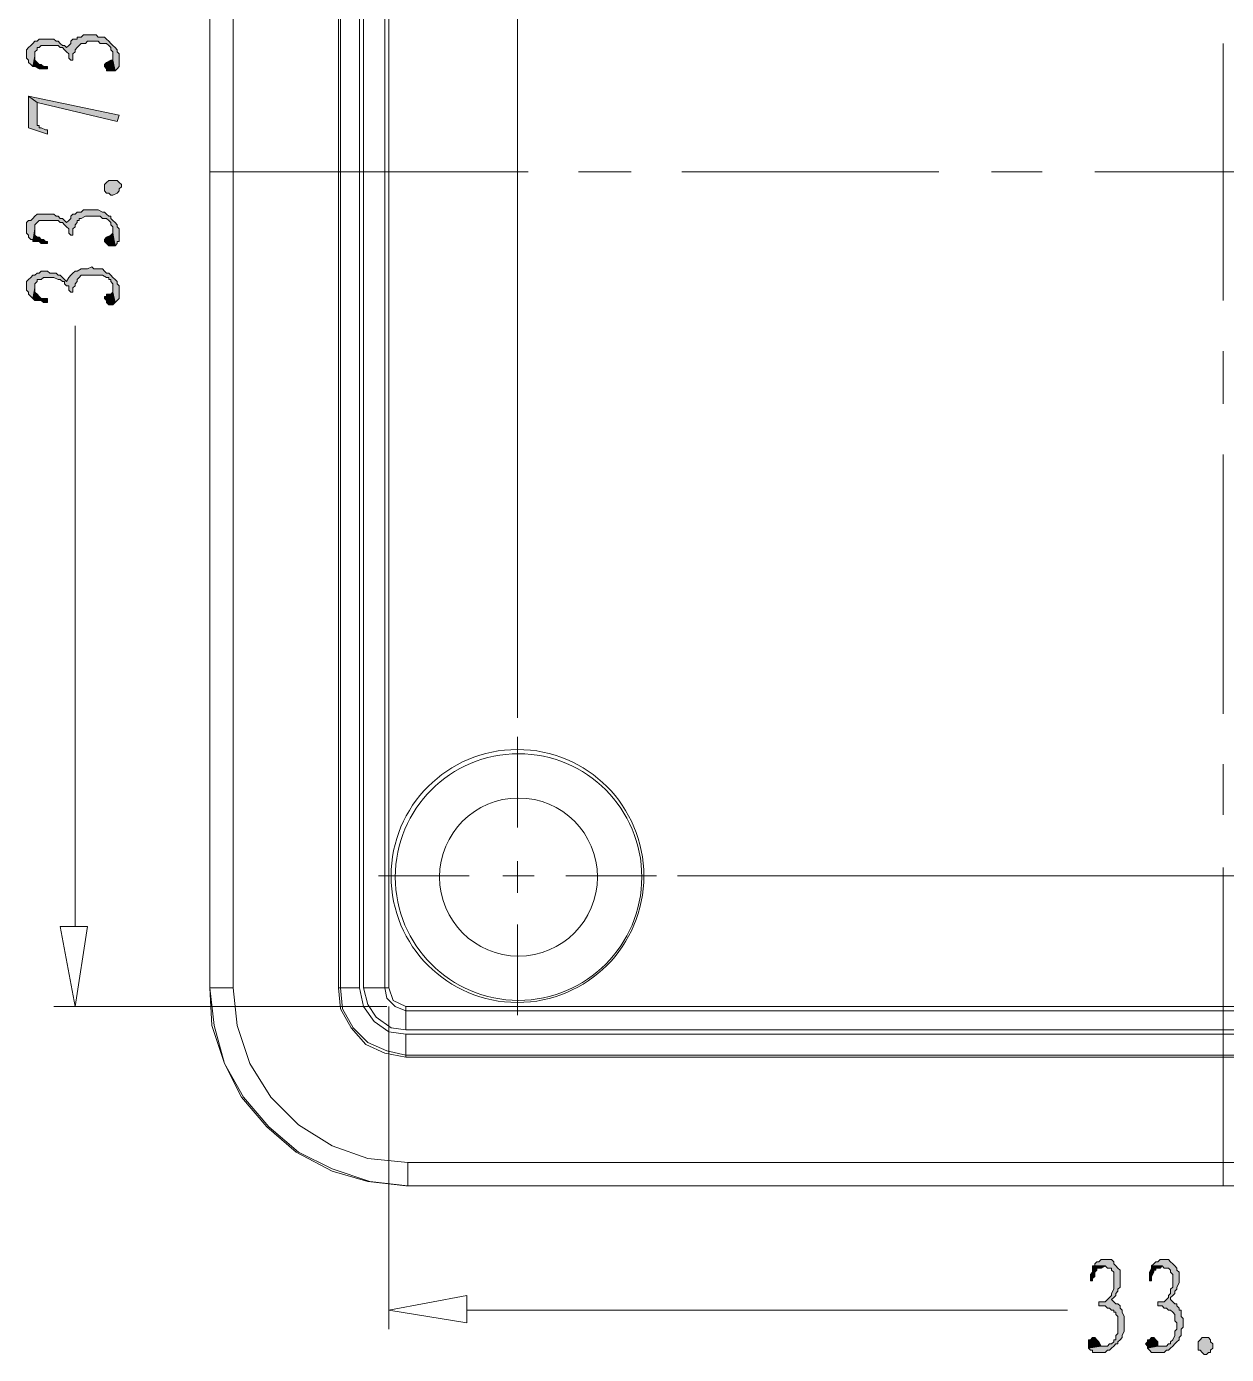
# Model space of a CAD drawing. Header units: millimetres. Extents: x 15 to 196, y 29 to 258.
# Drawn here: x 145.79 to 169.9, y 71.63 to 98.3 of the extents above; entities that cross this region are included whole.
import ezdxf

# ---------------------------------------------------------------- set-up
doc = ezdxf.new("R2010")
doc.units = ezdxf.units.MM

msp = doc.modelspace()

# ---------------------------------------------------------------- hatches: boundary and pattern name
at = {"true_color": 0xdda500}
h = msp.add_hatch(color=42, dxfattribs=at)
h.dxf.hatch_style = 2
h.paths.add_polyline_path([(145.788239, 97.744844), (145.788239, 97.702158), (145.788239, 97.659825), (145.830572, 97.617844), (145.830572, 97.575511), (145.872906, 97.533178), (145.915239, 97.490844), (145.957572, 97.702158), (145.957572, 97.744844), (145.957572, 97.787178), (145.999906, 97.829511), (145.999906, 97.871844), (146.042239, 97.871844), (146.084572, 97.913825), (146.126906, 97.913825), (146.211572, 97.913825), (146.253906, 97.913825), (146.296239, 97.913825), (146.338572, 97.913825), (146.423239, 97.913825), (146.465572, 97.871844), (146.507906, 97.871844), (146.550239, 97.829511), (146.592572, 97.787178), (146.634906, 97.744844), (146.634906, 97.702158), (146.634906, 97.659825), (146.677239, 97.617844), (146.719572, 97.617844), (146.719572, 97.659825), (146.719572, 97.744844), (146.761906, 97.787178), (146.761906, 97.829511), (146.804239, 97.871844), (146.846572, 97.913825), (146.888906, 97.956158), (146.973572, 97.956158), (147.015906, 97.998844), (147.058239, 97.998844), (147.100572, 97.998844), (147.185239, 97.998844), (147.227572, 97.998844), (147.269906, 97.956158), (147.312239, 97.956158), (147.396906, 97.956158), (147.439239, 97.913825), (147.481572, 97.871844), (147.481572, 97.829511), (147.523906, 97.787178), (147.523906, 97.744844), (147.523906, 97.702158), (147.523906, 97.617844), (147.566239, 97.405825), (147.608572, 97.448158), (147.650906, 97.490844), (147.650906, 97.533178), (147.650906, 97.575511), (147.650906, 97.659825), (147.650906, 97.702158), (147.650906, 97.744844), (147.608572, 97.787178), (147.608572, 97.829511), (147.566239, 97.871844), (147.523906, 97.913825), (147.481572, 97.956158), (147.439239, 97.998844), (147.396906, 98.041178), (147.354572, 98.083511), (147.312239, 98.083511), (147.227572, 98.083511), (147.185239, 98.125844), (147.142906, 98.125844), (147.100572, 98.125844), (147.015906, 98.125844), (146.973572, 98.125844), (146.931239, 98.125844), (146.888906, 98.083511), (146.804239, 98.083511), (146.804239, 98.041178), (146.761906, 98.041178), (146.719572, 98.041178), (146.677239, 97.998844), (146.677239, 97.956158), (146.634906, 97.913825), (146.592572, 97.871844), (146.550239, 97.913825), (146.507906, 97.913825), (146.465572, 97.956158), (146.423239, 97.998844), (146.380906, 97.998844), (146.338572, 98.041178), (146.253906, 98.041178), (146.211572, 98.041178), (146.169239, 98.041178), (146.126906, 98.041178), (146.084572, 98.041178), (146.042239, 98.041178), (145.999906, 97.998844), (145.957572, 97.998844), (145.915239, 97.956158), (145.872906, 97.913825), (145.830572, 97.871844), (145.788239, 97.829511), (145.788239, 97.787178)])
h = msp.add_hatch(color=42, dxfattribs=at)
h.dxf.hatch_style = 2
h.paths.add_polyline_path([(145.915239, 97.490844), (145.957572, 97.490844), (146.042239, 97.448158), (146.084572, 97.448158), (146.126906, 97.448158), (146.211572, 97.448158), (146.211572, 97.490844), (146.169239, 97.490844), (146.126906, 97.490844), (146.084572, 97.533178), (146.042239, 97.533178), (145.999906, 97.575511), (145.957572, 97.617844), (145.957572, 97.659825), (145.957572, 97.702158)])
h = msp.add_hatch(color=42, dxfattribs=at)
h.dxf.hatch_style = 2
h.paths.add_polyline_path([(147.354572, 97.490844), (147.396906, 97.448158), (147.396906, 97.405825), (147.439239, 97.405825), (147.481572, 97.405825), (147.523906, 97.405825), (147.566239, 97.405825), (147.523906, 97.617844), (147.481572, 97.617844), (147.396906, 97.575511), (147.354572, 97.533178)])
h = msp.add_hatch(color=42, dxfattribs=at)
h.dxf.hatch_style = 2
h.paths.add_polyline_path([(145.830572, 96.897825), (145.830572, 96.263178), (146.211572, 96.136178), (146.211572, 96.220844), (146.169239, 96.220844), (146.084572, 96.263178), (146.042239, 96.263178), (146.042239, 96.305511), (145.999906, 96.305511), (145.999906, 96.347492), (145.999906, 96.432511), (145.999906, 96.771178)])
h = msp.add_hatch(color=42, dxfattribs=at)
h.dxf.hatch_style = 2
h.paths.add_polyline_path([(145.830572, 96.897825), (145.999906, 96.771178), (147.608572, 96.389825), (147.650906, 96.517178)])
h = msp.add_hatch(color=42, dxfattribs=at)
h.dxf.hatch_style = 2
h.paths.add_polyline_path([(147.650906, 95.162511), (147.693239, 95.120178), (147.693239, 95.077844), (147.650906, 95.035158), (147.650906, 94.993178), (147.608572, 94.950844), (147.523906, 94.908511), (147.481572, 94.908511), (147.439239, 94.950844), (147.396906, 94.950844), (147.354572, 94.993178), (147.354572, 95.035158), (147.354572, 95.120178), (147.396906, 95.162511), (147.439239, 95.204844), (147.481572, 95.204844), (147.523906, 95.204844), (147.566239, 95.204844), (147.608572, 95.204844)])
h = msp.add_hatch(color=42, dxfattribs=at)
h.dxf.hatch_style = 2
h.paths.add_polyline_path([(145.788239, 94.230825), (145.788239, 94.188844), (145.788239, 94.146511), (145.830572, 94.104178), (145.830572, 94.061844), (145.872906, 94.019511), (145.915239, 94.019511), (145.915239, 93.976825), (145.957572, 94.230825), (145.957572, 94.273158), (145.957572, 94.315844), (145.999906, 94.358178), (146.042239, 94.400511), (146.084572, 94.400511), (146.126906, 94.400511), (146.211572, 94.400511), (146.253906, 94.400511), (146.296239, 94.400511), (146.338572, 94.400511), (146.423239, 94.400511), (146.465572, 94.358178), (146.507906, 94.358178), (146.550239, 94.315844), (146.592572, 94.273158), (146.634906, 94.230825), (146.634906, 94.188844), (146.634906, 94.146511), (146.677239, 94.104178), (146.719572, 94.104178), (146.719572, 94.188844), (146.719572, 94.230825), (146.761906, 94.273158), (146.761906, 94.315844), (146.804239, 94.358178), (146.804239, 94.400511), (146.846572, 94.400511), (146.846572, 94.442844), (146.888906, 94.442844), (146.973572, 94.484825), (147.015906, 94.484825), (147.058239, 94.484825), (147.100572, 94.484825), (147.185239, 94.484825), (147.227572, 94.484825), (147.269906, 94.484825), (147.312239, 94.442844), (147.396906, 94.442844), (147.439239, 94.400511), (147.481572, 94.358178), (147.481572, 94.315844), (147.523906, 94.273158), (147.523906, 94.230825), (147.523906, 94.188844), (147.523906, 94.146511), (147.566239, 93.892511), (147.608572, 93.934844), (147.608572, 93.976825), (147.650906, 93.976825), (147.650906, 94.019511), (147.650906, 94.104178), (147.650906, 94.146511), (147.650906, 94.188844), (147.650906, 94.230825), (147.608572, 94.273158), (147.608572, 94.315844), (147.566239, 94.358178), (147.523906, 94.400511), (147.481572, 94.442844), (147.481572, 94.484825), (147.439239, 94.484825), (147.396906, 94.527158), (147.354572, 94.569844), (147.312239, 94.569844), (147.227572, 94.612178), (147.185239, 94.612178), (147.142906, 94.612178), (147.100572, 94.612178), (147.015906, 94.612178), (146.973572, 94.612178), (146.931239, 94.612178), (146.888906, 94.569844), (146.804239, 94.569844), (146.761906, 94.527158), (146.719572, 94.527158), (146.677239, 94.484825), (146.677239, 94.442844), (146.634906, 94.400511), (146.592572, 94.358178), (146.550239, 94.400511), (146.507906, 94.442844), (146.465572, 94.442844), (146.423239, 94.484825), (146.380906, 94.484825), (146.338572, 94.527158), (146.253906, 94.527158), (146.211572, 94.527158), (146.169239, 94.527158), (146.126906, 94.527158), (146.084572, 94.527158), (146.042239, 94.527158), (145.999906, 94.527158), (145.957572, 94.484825), (145.915239, 94.442844), (145.872906, 94.400511), (145.830572, 94.400511), (145.788239, 94.358178), (145.788239, 94.315844), (145.788239, 94.273158)])
h = msp.add_hatch(color=42, dxfattribs=at)
h.dxf.hatch_style = 2
h.paths.add_polyline_path([(145.915239, 93.976825), (145.957572, 93.976825), (146.042239, 93.976825), (146.084572, 93.934844), (146.126906, 93.934844), (146.211572, 93.934844), (146.211572, 93.976825), (146.169239, 93.976825), (146.126906, 94.019511), (146.084572, 94.019511), (146.042239, 94.061844), (145.999906, 94.061844), (145.957572, 94.104178), (145.957572, 94.146511), (145.957572, 94.230825)])
h = msp.add_hatch(color=42, dxfattribs=at)
h.dxf.hatch_style = 2
h.paths.add_polyline_path([(147.354572, 93.976825), (147.396906, 93.934844), (147.439239, 93.892511), (147.481572, 93.892511), (147.523906, 93.892511), (147.566239, 93.892511), (147.523906, 94.146511), (147.481572, 94.104178), (147.396906, 94.061844), (147.354572, 94.019511)])
h = msp.add_hatch(color=42, dxfattribs=at)
h.dxf.hatch_style = 2
h.paths.add_polyline_path([(145.788239, 93.088178), (145.788239, 93.045844), (145.788239, 93.003511), (145.830572, 92.961178), (145.830572, 92.918492), (145.872906, 92.876511), (145.915239, 92.834178), (145.957572, 93.045844), (145.957572, 93.088178), (145.957572, 93.130511), (145.999906, 93.172492), (145.999906, 93.214825), (146.042239, 93.214825), (146.084572, 93.214825), (146.126906, 93.257511), (146.211572, 93.257511), (146.253906, 93.257511), (146.296239, 93.257511), (146.338572, 93.257511), (146.423239, 93.214825), (146.465572, 93.214825), (146.507906, 93.172492), (146.550239, 93.172492), (146.550239, 93.130511), (146.592572, 93.088178), (146.634906, 93.088178), (146.634906, 93.045844), (146.634906, 93.003511), (146.677239, 92.961178), (146.719572, 92.961178), (146.719572, 93.003511), (146.719572, 93.045844), (146.761906, 93.088178), (146.761906, 93.130511), (146.804239, 93.172492), (146.804239, 93.214825), (146.846572, 93.257511), (146.888906, 93.299844), (146.973572, 93.299844), (147.015906, 93.299844), (147.058239, 93.299844), (147.100572, 93.299844), (147.185239, 93.299844), (147.227572, 93.299844), (147.269906, 93.299844), (147.312239, 93.299844), (147.396906, 93.257511), (147.439239, 93.257511), (147.439239, 93.214825), (147.481572, 93.214825), (147.481572, 93.172492), (147.523906, 93.130511), (147.523906, 93.088178), (147.523906, 93.003511), (147.523906, 92.961178), (147.566239, 92.749511), (147.608572, 92.791844), (147.650906, 92.834178), (147.650906, 92.876511), (147.650906, 92.918492), (147.650906, 92.961178), (147.650906, 93.003511), (147.650906, 93.045844), (147.650906, 93.088178), (147.608572, 93.130511), (147.608572, 93.172492), (147.566239, 93.214825), (147.523906, 93.257511), (147.481572, 93.299844), (147.439239, 93.342178), (147.396906, 93.342178), (147.354572, 93.384511), (147.312239, 93.426492), (147.227572, 93.426492), (147.185239, 93.426492), (147.142906, 93.426492), (147.100572, 93.468825), (147.015906, 93.426492), (146.973572, 93.426492), (146.931239, 93.426492), (146.888906, 93.426492), (146.804239, 93.384511), (146.761906, 93.384511), (146.719572, 93.342178), (146.677239, 93.299844), (146.634906, 93.257511), (146.592572, 93.172492), (146.550239, 93.214825), (146.507906, 93.257511), (146.465572, 93.299844), (146.423239, 93.299844), (146.380906, 93.342178), (146.338572, 93.342178), (146.253906, 93.342178), (146.211572, 93.384511), (146.169239, 93.384511), (146.126906, 93.384511), (146.084572, 93.384511), (146.042239, 93.342178), (145.999906, 93.342178), (145.957572, 93.299844), (145.915239, 93.299844), (145.872906, 93.257511), (145.830572, 93.214825), (145.788239, 93.172492), (145.788239, 93.130511)])
h = msp.add_hatch(color=42, dxfattribs=at)
h.dxf.hatch_style = 2
h.paths.add_polyline_path([(145.915239, 92.834178), (145.957572, 92.791844), (146.042239, 92.791844), (146.084572, 92.791844), (146.126906, 92.749511), (146.211572, 92.749511), (146.211572, 92.834178), (146.169239, 92.834178), (146.126906, 92.834178), (146.084572, 92.834178), (146.042239, 92.876511), (145.999906, 92.918492), (145.957572, 92.961178), (145.957572, 93.003511), (145.957572, 93.045844)])
h = msp.add_hatch(color=42, dxfattribs=at)
h.dxf.hatch_style = 2
h.paths.add_polyline_path([(147.354572, 92.834178), (147.396906, 92.791844), (147.396906, 92.749511), (147.439239, 92.707178), (147.481572, 92.707178), (147.523906, 92.707178), (147.566239, 92.749511), (147.523906, 92.961178), (147.481572, 92.918492), (147.396906, 92.918492), (147.396906, 92.876511), (147.354572, 92.876511)])
h = msp.add_hatch(color=42, dxfattribs=at)
h.dxf.hatch_style = 2
h.paths.add_polyline_path([(167.462906, 73.529825), (167.420572, 73.529825), (167.378239, 73.529825), (167.335906, 73.487844), (167.293572, 73.487844), (167.251239, 73.445158), (167.251239, 73.402825), (167.208906, 73.402825), (167.462906, 73.402825), (167.505239, 73.360844), (167.547572, 73.360844), (167.589906, 73.360844), (167.589906, 73.318511), (167.632239, 73.275825), (167.632239, 73.233492), (167.632239, 73.191511), (167.632239, 73.106492), (167.632239, 73.064511), (167.632239, 73.021825), (167.632239, 72.979492), (167.632239, 72.937511), (167.589906, 72.852492), (167.589906, 72.810511), (167.547572, 72.767825), (167.505239, 72.725492), (167.462906, 72.683511), (167.420572, 72.683511), (167.378239, 72.683511), (167.335906, 72.683511), (167.335906, 72.598492), (167.420572, 72.598492), (167.462906, 72.598492), (167.505239, 72.556511), (167.547572, 72.556511), (167.589906, 72.513825), (167.632239, 72.513825), (167.632239, 72.471492), (167.674572, 72.471492), (167.674572, 72.429511), (167.716906, 72.386825), (167.716906, 72.302511), (167.716906, 72.260178), (167.716906, 72.217492), (167.716906, 72.133178), (167.716906, 72.090492), (167.716906, 72.048158), (167.674572, 72.006178), (167.674572, 71.921158), (167.632239, 71.921158), (167.632239, 71.879178), (167.589906, 71.836492), (167.547572, 71.836492), (167.505239, 71.794158), (167.462906, 71.794158), (167.420572, 71.794158), (167.378239, 71.794158), (167.124239, 71.752178), (167.166572, 71.709492), (167.208906, 71.709492), (167.208906, 71.667158), (167.251239, 71.667158), (167.335906, 71.667158), (167.378239, 71.667158), (167.420572, 71.667158), (167.462906, 71.667158), (167.505239, 71.709492), (167.547572, 71.709492), (167.589906, 71.752178), (167.632239, 71.794158), (167.674572, 71.836492), (167.716906, 71.836492), (167.716906, 71.879178), (167.759239, 71.921158), (167.801572, 71.963492), (167.801572, 72.006178), (167.843906, 72.090492), (167.843906, 72.133178), (167.843906, 72.175158), (167.843906, 72.217492), (167.843906, 72.302511), (167.843906, 72.344492), (167.843906, 72.386825), (167.801572, 72.471492), (167.801572, 72.513825), (167.759239, 72.556511), (167.759239, 72.598492), (167.716906, 72.640825), (167.674572, 72.640825), (167.632239, 72.683511), (167.589906, 72.725492), (167.632239, 72.767825), (167.674572, 72.810511), (167.674572, 72.852492), (167.716906, 72.894825), (167.716906, 72.937511), (167.759239, 72.979492), (167.759239, 73.064511), (167.759239, 73.106492), (167.759239, 73.148825), (167.759239, 73.191511), (167.759239, 73.233492), (167.759239, 73.275825), (167.759239, 73.318511), (167.716906, 73.360844), (167.674572, 73.402825), (167.632239, 73.445158), (167.632239, 73.487844), (167.589906, 73.529825), (167.547572, 73.529825), (167.505239, 73.529825)])
h = msp.add_hatch(color=42, dxfattribs=at)
h.dxf.hatch_style = 2
h.paths.add_polyline_path([(167.208906, 73.402825), (167.208906, 73.360844), (167.208906, 73.275825), (167.166572, 73.233492), (167.166572, 73.191511), (167.166572, 73.106492), (167.208906, 73.106492), (167.208906, 73.148825), (167.251239, 73.191511), (167.251239, 73.275825), (167.293572, 73.318511), (167.293572, 73.360844), (167.335906, 73.360844), (167.378239, 73.360844), (167.462906, 73.402825)])
h = msp.add_hatch(color=42, dxfattribs=at)
h.dxf.hatch_style = 2
h.paths.add_polyline_path([(168.648239, 73.529825), (168.605906, 73.529825), (168.563572, 73.529825), (168.521239, 73.487844), (168.478906, 73.487844), (168.436572, 73.445158), (168.394239, 73.402825), (168.605906, 73.402825), (168.648239, 73.360844), (168.690572, 73.360844), (168.732906, 73.360844), (168.775239, 73.318511), (168.775239, 73.275825), (168.817572, 73.233492), (168.817572, 73.191511), (168.817572, 73.106492), (168.817572, 73.064511), (168.817572, 73.021825), (168.817572, 72.979492), (168.775239, 72.937511), (168.775239, 72.852492), (168.732906, 72.810511), (168.732906, 72.767825), (168.690572, 72.725492), (168.648239, 72.683511), (168.605906, 72.683511), (168.563572, 72.683511), (168.521239, 72.683511), (168.521239, 72.598492), (168.563572, 72.598492), (168.605906, 72.598492), (168.648239, 72.556511), (168.690572, 72.556511), (168.732906, 72.513825), (168.775239, 72.513825), (168.817572, 72.471492), (168.859906, 72.429511), (168.859906, 72.386825), (168.859906, 72.302511), (168.902239, 72.260178), (168.902239, 72.217492), (168.902239, 72.133178), (168.859906, 72.090492), (168.859906, 72.048158), (168.859906, 72.006178), (168.817572, 71.921158), (168.775239, 71.879178), (168.775239, 71.836492), (168.732906, 71.836492), (168.690572, 71.794158), (168.648239, 71.794158), (168.605906, 71.794158), (168.521239, 71.794158), (168.309572, 71.752178), (168.351906, 71.709492), (168.394239, 71.667158), (168.436572, 71.667158), (168.478906, 71.667158), (168.521239, 71.667158), (168.563572, 71.667158), (168.605906, 71.667158), (168.648239, 71.667158), (168.690572, 71.709492), (168.732906, 71.709492), (168.775239, 71.752178), (168.817572, 71.794158), (168.859906, 71.836492), (168.902239, 71.879178), (168.944572, 71.921158), (168.944572, 71.963492), (168.986906, 72.006178), (168.986906, 72.090492), (168.986906, 72.133178), (169.029239, 72.175158), (169.029239, 72.217492), (169.029239, 72.302511), (169.029239, 72.344492), (168.986906, 72.386825), (168.986906, 72.471492), (168.986906, 72.513825), (168.944572, 72.513825), (168.944572, 72.556511), (168.902239, 72.598492), (168.902239, 72.640825), (168.859906, 72.640825), (168.817572, 72.683511), (168.775239, 72.725492), (168.775239, 72.767825), (168.817572, 72.810511), (168.859906, 72.852492), (168.859906, 72.894825), (168.902239, 72.937511), (168.902239, 72.979492), (168.944572, 73.064511), (168.944572, 73.106492), (168.944572, 73.148825), (168.944572, 73.191511), (168.944572, 73.233492), (168.944572, 73.275825), (168.902239, 73.318511), (168.902239, 73.360844), (168.859906, 73.402825), (168.817572, 73.445158), (168.775239, 73.487844), (168.732906, 73.529825), (168.690572, 73.529825)])
h = msp.add_hatch(color=42, dxfattribs=at)
h.dxf.hatch_style = 2
h.paths.add_polyline_path([(168.394239, 73.402825), (168.394239, 73.360844), (168.351906, 73.275825), (168.351906, 73.233492), (168.351906, 73.191511), (168.351906, 73.106492), (168.394239, 73.106492), (168.394239, 73.148825), (168.394239, 73.191511), (168.436572, 73.275825), (168.436572, 73.318511), (168.478906, 73.318511), (168.478906, 73.360844), (168.521239, 73.360844), (168.563572, 73.360844), (168.605906, 73.402825)])
h = msp.add_hatch(color=42, dxfattribs=at)
h.dxf.hatch_style = 2
h.paths.add_polyline_path([(167.208906, 71.963492), (167.166572, 71.921158), (167.124239, 71.921158), (167.124239, 71.879178), (167.124239, 71.836492), (167.124239, 71.794158), (167.124239, 71.752178), (167.378239, 71.794158), (167.335906, 71.879178), (167.293572, 71.921158), (167.251239, 71.963492)])
h = msp.add_hatch(color=42, dxfattribs=at)
h.dxf.hatch_style = 2
h.paths.add_polyline_path([(168.394239, 71.963492), (168.351906, 71.921158), (168.309572, 71.921158), (168.309572, 71.879178), (168.267239, 71.836492), (168.309572, 71.794158), (168.309572, 71.752178), (168.521239, 71.794158), (168.521239, 71.879178), (168.478906, 71.921158), (168.436572, 71.963492)])
h = msp.add_hatch(color=42, dxfattribs=at)
h.dxf.hatch_style = 2
h.paths.add_polyline_path([(169.537239, 71.667158), (169.494906, 71.625178), (169.452572, 71.625178), (169.410239, 71.667158), (169.367906, 71.709492), (169.325572, 71.709492), (169.325572, 71.794158), (169.325572, 71.836492), (169.325572, 71.879178), (169.367906, 71.921158), (169.410239, 71.963492), (169.452572, 71.963492), (169.494906, 71.963492), (169.537239, 71.963492), (169.579572, 71.921158), (169.579572, 71.879178), (169.621906, 71.836492), (169.621906, 71.794158), (169.621906, 71.752178), (169.579572, 71.709492), (169.579572, 71.667158)])

# ---------------------------------------------------------------- linework, layer by layer
at = {"color": 131, "lineweight": 0, "true_color": 0x7fffff}
for points in [[(155.651906, 84.409492), (155.651906, 118.614825)], [(158.869239, 81.234492), (193.286239, 81.234492)], [(153.027239, 78.610178), (146.338572, 78.610178)], [(153.069572, 78.610178), (153.069572, 72.133178)]]:
    msp.add_lwpolyline(points, dxfattribs=at)
at = {"color": 7, "lineweight": 0}
msp.add_lwpolyline([(149.471239, 78.990825), (149.471239, 111.757178)], close=True, dxfattribs=at)
for points in [[(149.936906, 111.757178), (149.936906, 78.990825)], [(152.053572, 78.990825), (152.053572, 111.757178)], [(152.095906, 111.757178), (152.095906, 78.990825)], [(152.476906, 111.757178), (152.476906, 78.990825)], [(152.561572, 78.990825), (152.561572, 111.757178)], [(152.984906, 78.990825), (152.984906, 111.757178)], [(153.069572, 111.757178), (153.069572, 78.990825)], [(149.471239, 78.990825), (149.513572, 78.990825)], [(149.936906, 78.990825), (149.471239, 78.990825)], [(149.471239, 78.990825), (149.513572, 78.229178), (149.767572, 77.466825), (150.106239, 76.789844), (150.614239, 76.196825), (151.206906, 75.688825), (151.926572, 75.308178), (152.646239, 75.096158), (153.408239, 75.011492)], [(149.471239, 78.990825), (149.555906, 78.229178), (149.767572, 77.466825), (150.148572, 76.789844), (150.656572, 76.196825), (151.249239, 75.688825), (151.926572, 75.350158), (152.688572, 75.096158), (153.450572, 75.011492)], [(149.936906, 78.990825), (150.021572, 78.229178), (150.275572, 77.466825), (150.698906, 76.789844), (151.249239, 76.239511), (151.926572, 75.815825), (152.646239, 75.561825), (153.450572, 75.477511)], [(152.053572, 78.990825), (152.476906, 78.990825)], [(152.053572, 78.990825), (152.095906, 78.567492), (152.307572, 78.186492), (152.603906, 77.848178), (152.984906, 77.678492), (153.408239, 77.594178)], [(152.095906, 78.990825), (152.138239, 78.567492), (152.349906, 78.186492), (152.646239, 77.890158), (153.027239, 77.721178), (153.408239, 77.636158)], [(152.476906, 78.990825), (152.561572, 78.610178), (152.773239, 78.313492), (153.069572, 78.102178), (153.408239, 78.059492)], [(152.561572, 78.990825), (153.069572, 78.990825)], [(152.561572, 78.990825), (152.646239, 78.652511), (152.815572, 78.398158), (153.111906, 78.186492), (153.408239, 78.144158)], [(152.984906, 78.990825), (153.027239, 78.779511), (153.196572, 78.610178), (153.408239, 78.525158)], [(153.069572, 78.990825), (153.154239, 78.736825), (153.408239, 78.610178)], [(153.408239, 78.144158), (153.408239, 78.610178)], [(153.408239, 78.610178), (186.216572, 78.610178)], [(186.216572, 78.525158), (153.408239, 78.525158)], [(186.216572, 78.144158), (153.408239, 78.144158)], [(153.408239, 77.594178), (153.408239, 78.059492)], [(153.408239, 78.059492), (186.216572, 78.059492)], [(153.408239, 77.636158), (186.216572, 77.636158)], [(186.216572, 77.594178), (153.408239, 77.594178)], [(153.450572, 75.477511), (153.450572, 75.011492)], [(153.450572, 75.477511), (186.174239, 75.477511)], [(153.408239, 75.011492), (153.450572, 75.011492)], [(186.216572, 75.011492), (153.408239, 75.011492)], [(153.450572, 75.011492), (186.174239, 75.011492)]]:
    msp.add_lwpolyline(points, dxfattribs=at)
at = {"color": 42, "lineweight": 0, "true_color": 0xdda500}
for points in [[(145.788239, 97.744844), (145.788239, 97.702158), (145.788239, 97.659825), (145.830572, 97.617844), (145.830572, 97.575511), (145.872906, 97.533178), (145.915239, 97.490844), (145.957572, 97.702158), (145.957572, 97.744844), (145.957572, 97.787178), (145.999906, 97.829511), (145.999906, 97.871844), (146.042239, 97.871844), (146.084572, 97.913825), (146.126906, 97.913825), (146.211572, 97.913825), (146.253906, 97.913825), (146.296239, 97.913825), (146.338572, 97.913825), (146.423239, 97.913825), (146.465572, 97.871844), (146.507906, 97.871844), (146.550239, 97.829511), (146.592572, 97.787178), (146.634906, 97.744844), (146.634906, 97.702158), (146.634906, 97.659825), (146.677239, 97.617844), (146.719572, 97.617844), (146.719572, 97.659825), (146.719572, 97.744844), (146.761906, 97.787178), (146.761906, 97.829511), (146.804239, 97.871844), (146.846572, 97.913825), (146.888906, 97.956158), (146.973572, 97.956158), (147.015906, 97.998844), (147.058239, 97.998844), (147.100572, 97.998844), (147.185239, 97.998844), (147.227572, 97.998844), (147.269906, 97.956158), (147.312239, 97.956158), (147.396906, 97.956158), (147.439239, 97.913825), (147.481572, 97.871844), (147.481572, 97.829511), (147.523906, 97.787178), (147.523906, 97.744844), (147.523906, 97.702158), (147.523906, 97.617844), (147.566239, 97.405825), (147.608572, 97.448158), (147.650906, 97.490844), (147.650906, 97.533178), (147.650906, 97.575511), (147.650906, 97.659825), (147.650906, 97.702158), (147.650906, 97.744844), (147.608572, 97.787178), (147.608572, 97.829511), (147.566239, 97.871844), (147.523906, 97.913825), (147.481572, 97.956158), (147.439239, 97.998844), (147.396906, 98.041178), (147.354572, 98.083511), (147.312239, 98.083511), (147.227572, 98.083511), (147.185239, 98.125844), (147.142906, 98.125844), (147.100572, 98.125844), (147.015906, 98.125844), (146.973572, 98.125844), (146.931239, 98.125844), (146.888906, 98.083511), (146.804239, 98.083511), (146.804239, 98.041178), (146.761906, 98.041178), (146.719572, 98.041178), (146.677239, 97.998844), (146.677239, 97.956158), (146.634906, 97.913825), (146.592572, 97.871844), (146.550239, 97.913825), (146.507906, 97.913825), (146.465572, 97.956158), (146.423239, 97.998844), (146.380906, 97.998844), (146.338572, 98.041178), (146.253906, 98.041178), (146.211572, 98.041178), (146.169239, 98.041178), (146.126906, 98.041178), (146.084572, 98.041178), (146.042239, 98.041178), (145.999906, 97.998844), (145.957572, 97.998844), (145.915239, 97.956158), (145.872906, 97.913825), (145.830572, 97.871844), (145.788239, 97.829511), (145.788239, 97.787178)], [(145.915239, 97.490844), (145.957572, 97.490844), (146.042239, 97.448158), (146.084572, 97.448158), (146.126906, 97.448158), (146.211572, 97.448158), (146.211572, 97.490844), (146.169239, 97.490844), (146.126906, 97.490844), (146.084572, 97.533178), (146.042239, 97.533178), (145.999906, 97.575511), (145.957572, 97.617844), (145.957572, 97.659825), (145.957572, 97.702158)], [(147.354572, 97.490844), (147.396906, 97.448158), (147.396906, 97.405825), (147.439239, 97.405825), (147.481572, 97.405825), (147.523906, 97.405825), (147.566239, 97.405825), (147.523906, 97.617844), (147.481572, 97.617844), (147.396906, 97.575511), (147.354572, 97.533178)], [(145.830572, 96.897825), (145.830572, 96.263178), (146.211572, 96.136178), (146.211572, 96.220844), (146.169239, 96.220844), (146.084572, 96.263178), (146.042239, 96.263178), (146.042239, 96.305511), (145.999906, 96.305511), (145.999906, 96.347492), (145.999906, 96.432511), (145.999906, 96.771178)], [(145.830572, 96.897825), (145.999906, 96.771178), (147.608572, 96.389825), (147.650906, 96.517178)], [(147.650906, 95.162511), (147.693239, 95.120178), (147.693239, 95.077844), (147.650906, 95.035158), (147.650906, 94.993178), (147.608572, 94.950844), (147.523906, 94.908511), (147.481572, 94.908511), (147.439239, 94.950844), (147.396906, 94.950844), (147.354572, 94.993178), (147.354572, 95.035158), (147.354572, 95.120178), (147.396906, 95.162511), (147.439239, 95.204844), (147.481572, 95.204844), (147.523906, 95.204844), (147.566239, 95.204844), (147.608572, 95.204844)], [(145.788239, 94.230825), (145.788239, 94.188844), (145.788239, 94.146511), (145.830572, 94.104178), (145.830572, 94.061844), (145.872906, 94.019511), (145.915239, 94.019511), (145.915239, 93.976825), (145.957572, 94.230825), (145.957572, 94.273158), (145.957572, 94.315844), (145.999906, 94.358178), (146.042239, 94.400511), (146.084572, 94.400511), (146.126906, 94.400511), (146.211572, 94.400511), (146.253906, 94.400511), (146.296239, 94.400511), (146.338572, 94.400511), (146.423239, 94.400511), (146.465572, 94.358178), (146.507906, 94.358178), (146.550239, 94.315844), (146.592572, 94.273158), (146.634906, 94.230825), (146.634906, 94.188844), (146.634906, 94.146511), (146.677239, 94.104178), (146.719572, 94.104178), (146.719572, 94.188844), (146.719572, 94.230825), (146.761906, 94.273158), (146.761906, 94.315844), (146.804239, 94.358178), (146.804239, 94.400511), (146.846572, 94.400511), (146.846572, 94.442844), (146.888906, 94.442844), (146.973572, 94.484825), (147.015906, 94.484825), (147.058239, 94.484825), (147.100572, 94.484825), (147.185239, 94.484825), (147.227572, 94.484825), (147.269906, 94.484825), (147.312239, 94.442844), (147.396906, 94.442844), (147.439239, 94.400511), (147.481572, 94.358178), (147.481572, 94.315844), (147.523906, 94.273158), (147.523906, 94.230825), (147.523906, 94.188844), (147.523906, 94.146511), (147.566239, 93.892511), (147.608572, 93.934844), (147.608572, 93.976825), (147.650906, 93.976825), (147.650906, 94.019511), (147.650906, 94.104178), (147.650906, 94.146511), (147.650906, 94.188844), (147.650906, 94.230825), (147.608572, 94.273158), (147.608572, 94.315844), (147.566239, 94.358178), (147.523906, 94.400511), (147.481572, 94.442844), (147.481572, 94.484825), (147.439239, 94.484825), (147.396906, 94.527158), (147.354572, 94.569844), (147.312239, 94.569844), (147.227572, 94.612178), (147.185239, 94.612178), (147.142906, 94.612178), (147.100572, 94.612178), (147.015906, 94.612178), (146.973572, 94.612178), (146.931239, 94.612178), (146.888906, 94.569844), (146.804239, 94.569844), (146.761906, 94.527158), (146.719572, 94.527158), (146.677239, 94.484825), (146.677239, 94.442844), (146.634906, 94.400511), (146.592572, 94.358178), (146.550239, 94.400511), (146.507906, 94.442844), (146.465572, 94.442844), (146.423239, 94.484825), (146.380906, 94.484825), (146.338572, 94.527158), (146.253906, 94.527158), (146.211572, 94.527158), (146.169239, 94.527158), (146.126906, 94.527158), (146.084572, 94.527158), (146.042239, 94.527158), (145.999906, 94.527158), (145.957572, 94.484825), (145.915239, 94.442844), (145.872906, 94.400511), (145.830572, 94.400511), (145.788239, 94.358178), (145.788239, 94.315844), (145.788239, 94.273158)], [(145.915239, 93.976825), (145.957572, 93.976825), (146.042239, 93.976825), (146.084572, 93.934844), (146.126906, 93.934844), (146.211572, 93.934844), (146.211572, 93.976825), (146.169239, 93.976825), (146.126906, 94.019511), (146.084572, 94.019511), (146.042239, 94.061844), (145.999906, 94.061844), (145.957572, 94.104178), (145.957572, 94.146511), (145.957572, 94.230825)], [(147.354572, 93.976825), (147.396906, 93.934844), (147.439239, 93.892511), (147.481572, 93.892511), (147.523906, 93.892511), (147.566239, 93.892511), (147.523906, 94.146511), (147.481572, 94.104178), (147.396906, 94.061844), (147.354572, 94.019511)], [(145.788239, 93.088178), (145.788239, 93.045844), (145.788239, 93.003511), (145.830572, 92.961178), (145.830572, 92.918492), (145.872906, 92.876511), (145.915239, 92.834178), (145.957572, 93.045844), (145.957572, 93.088178), (145.957572, 93.130511), (145.999906, 93.172492), (145.999906, 93.214825), (146.042239, 93.214825), (146.084572, 93.214825), (146.126906, 93.257511), (146.211572, 93.257511), (146.253906, 93.257511), (146.296239, 93.257511), (146.338572, 93.257511), (146.423239, 93.214825), (146.465572, 93.214825), (146.507906, 93.172492), (146.550239, 93.172492), (146.550239, 93.130511), (146.592572, 93.088178), (146.634906, 93.088178), (146.634906, 93.045844), (146.634906, 93.003511), (146.677239, 92.961178), (146.719572, 92.961178), (146.719572, 93.003511), (146.719572, 93.045844), (146.761906, 93.088178), (146.761906, 93.130511), (146.804239, 93.172492), (146.804239, 93.214825), (146.846572, 93.257511), (146.888906, 93.299844), (146.973572, 93.299844), (147.015906, 93.299844), (147.058239, 93.299844), (147.100572, 93.299844), (147.185239, 93.299844), (147.227572, 93.299844), (147.269906, 93.299844), (147.312239, 93.299844), (147.396906, 93.257511), (147.439239, 93.257511), (147.439239, 93.214825), (147.481572, 93.214825), (147.481572, 93.172492), (147.523906, 93.130511), (147.523906, 93.088178), (147.523906, 93.003511), (147.523906, 92.961178), (147.566239, 92.749511), (147.608572, 92.791844), (147.650906, 92.834178), (147.650906, 92.876511), (147.650906, 92.918492), (147.650906, 92.961178), (147.650906, 93.003511), (147.650906, 93.045844), (147.650906, 93.088178), (147.608572, 93.130511), (147.608572, 93.172492), (147.566239, 93.214825), (147.523906, 93.257511), (147.481572, 93.299844), (147.439239, 93.342178), (147.396906, 93.342178), (147.354572, 93.384511), (147.312239, 93.426492), (147.227572, 93.426492), (147.185239, 93.426492), (147.142906, 93.426492), (147.100572, 93.468825), (147.015906, 93.426492), (146.973572, 93.426492), (146.931239, 93.426492), (146.888906, 93.426492), (146.804239, 93.384511), (146.761906, 93.384511), (146.719572, 93.342178), (146.677239, 93.299844), (146.634906, 93.257511), (146.592572, 93.172492), (146.550239, 93.214825), (146.507906, 93.257511), (146.465572, 93.299844), (146.423239, 93.299844), (146.380906, 93.342178), (146.338572, 93.342178), (146.253906, 93.342178), (146.211572, 93.384511), (146.169239, 93.384511), (146.126906, 93.384511), (146.084572, 93.384511), (146.042239, 93.342178), (145.999906, 93.342178), (145.957572, 93.299844), (145.915239, 93.299844), (145.872906, 93.257511), (145.830572, 93.214825), (145.788239, 93.172492), (145.788239, 93.130511)], [(145.915239, 92.834178), (145.957572, 92.791844), (146.042239, 92.791844), (146.084572, 92.791844), (146.126906, 92.749511), (146.211572, 92.749511), (146.211572, 92.834178), (146.169239, 92.834178), (146.126906, 92.834178), (146.084572, 92.834178), (146.042239, 92.876511), (145.999906, 92.918492), (145.957572, 92.961178), (145.957572, 93.003511), (145.957572, 93.045844)], [(147.354572, 92.834178), (147.396906, 92.791844), (147.396906, 92.749511), (147.439239, 92.707178), (147.481572, 92.707178), (147.523906, 92.707178), (147.566239, 92.749511), (147.523906, 92.961178), (147.481572, 92.918492), (147.396906, 92.918492), (147.396906, 92.876511), (147.354572, 92.876511)], [(167.462906, 73.529825), (167.420572, 73.529825), (167.378239, 73.529825), (167.335906, 73.487844), (167.293572, 73.487844), (167.251239, 73.445158), (167.251239, 73.402825), (167.208906, 73.402825), (167.462906, 73.402825), (167.505239, 73.360844), (167.547572, 73.360844), (167.589906, 73.360844), (167.589906, 73.318511), (167.632239, 73.275825), (167.632239, 73.233492), (167.632239, 73.191511), (167.632239, 73.106492), (167.632239, 73.064511), (167.632239, 73.021825), (167.632239, 72.979492), (167.632239, 72.937511), (167.589906, 72.852492), (167.589906, 72.810511), (167.547572, 72.767825), (167.505239, 72.725492), (167.462906, 72.683511), (167.420572, 72.683511), (167.378239, 72.683511), (167.335906, 72.683511), (167.335906, 72.598492), (167.420572, 72.598492), (167.462906, 72.598492), (167.505239, 72.556511), (167.547572, 72.556511), (167.589906, 72.513825), (167.632239, 72.513825), (167.632239, 72.471492), (167.674572, 72.471492), (167.674572, 72.429511), (167.716906, 72.386825), (167.716906, 72.302511), (167.716906, 72.260178), (167.716906, 72.217492), (167.716906, 72.133178), (167.716906, 72.090492), (167.716906, 72.048158), (167.674572, 72.006178), (167.674572, 71.921158), (167.632239, 71.921158), (167.632239, 71.879178), (167.589906, 71.836492), (167.547572, 71.836492), (167.505239, 71.794158), (167.462906, 71.794158), (167.420572, 71.794158), (167.378239, 71.794158), (167.124239, 71.752178), (167.166572, 71.709492), (167.208906, 71.709492), (167.208906, 71.667158), (167.251239, 71.667158), (167.335906, 71.667158), (167.378239, 71.667158), (167.420572, 71.667158), (167.462906, 71.667158), (167.505239, 71.709492), (167.547572, 71.709492), (167.589906, 71.752178), (167.632239, 71.794158), (167.674572, 71.836492), (167.716906, 71.836492), (167.716906, 71.879178), (167.759239, 71.921158), (167.801572, 71.963492), (167.801572, 72.006178), (167.843906, 72.090492), (167.843906, 72.133178), (167.843906, 72.175158), (167.843906, 72.217492), (167.843906, 72.302511), (167.843906, 72.344492), (167.843906, 72.386825), (167.801572, 72.471492), (167.801572, 72.513825), (167.759239, 72.556511), (167.759239, 72.598492), (167.716906, 72.640825), (167.674572, 72.640825), (167.632239, 72.683511), (167.589906, 72.725492), (167.632239, 72.767825), (167.674572, 72.810511), (167.674572, 72.852492), (167.716906, 72.894825), (167.716906, 72.937511), (167.759239, 72.979492), (167.759239, 73.064511), (167.759239, 73.106492), (167.759239, 73.148825), (167.759239, 73.191511), (167.759239, 73.233492), (167.759239, 73.275825), (167.759239, 73.318511), (167.716906, 73.360844), (167.674572, 73.402825), (167.632239, 73.445158), (167.632239, 73.487844), (167.589906, 73.529825), (167.547572, 73.529825), (167.505239, 73.529825)], [(167.208906, 73.402825), (167.208906, 73.360844), (167.208906, 73.275825), (167.166572, 73.233492), (167.166572, 73.191511), (167.166572, 73.106492), (167.208906, 73.106492), (167.208906, 73.148825), (167.251239, 73.191511), (167.251239, 73.275825), (167.293572, 73.318511), (167.293572, 73.360844), (167.335906, 73.360844), (167.378239, 73.360844), (167.462906, 73.402825)], [(168.648239, 73.529825), (168.605906, 73.529825), (168.563572, 73.529825), (168.521239, 73.487844), (168.478906, 73.487844), (168.436572, 73.445158), (168.394239, 73.402825), (168.605906, 73.402825), (168.648239, 73.360844), (168.690572, 73.360844), (168.732906, 73.360844), (168.775239, 73.318511), (168.775239, 73.275825), (168.817572, 73.233492), (168.817572, 73.191511), (168.817572, 73.106492), (168.817572, 73.064511), (168.817572, 73.021825), (168.817572, 72.979492), (168.775239, 72.937511), (168.775239, 72.852492), (168.732906, 72.810511), (168.732906, 72.767825), (168.690572, 72.725492), (168.648239, 72.683511), (168.605906, 72.683511), (168.563572, 72.683511), (168.521239, 72.683511), (168.521239, 72.598492), (168.563572, 72.598492), (168.605906, 72.598492), (168.648239, 72.556511), (168.690572, 72.556511), (168.732906, 72.513825), (168.775239, 72.513825), (168.817572, 72.471492), (168.859906, 72.429511), (168.859906, 72.386825), (168.859906, 72.302511), (168.902239, 72.260178), (168.902239, 72.217492), (168.902239, 72.133178), (168.859906, 72.090492), (168.859906, 72.048158), (168.859906, 72.006178), (168.817572, 71.921158), (168.775239, 71.879178), (168.775239, 71.836492), (168.732906, 71.836492), (168.690572, 71.794158), (168.648239, 71.794158), (168.605906, 71.794158), (168.521239, 71.794158), (168.309572, 71.752178), (168.351906, 71.709492), (168.394239, 71.667158), (168.436572, 71.667158), (168.478906, 71.667158), (168.521239, 71.667158), (168.563572, 71.667158), (168.605906, 71.667158), (168.648239, 71.667158), (168.690572, 71.709492), (168.732906, 71.709492), (168.775239, 71.752178), (168.817572, 71.794158), (168.859906, 71.836492), (168.902239, 71.879178), (168.944572, 71.921158), (168.944572, 71.963492), (168.986906, 72.006178), (168.986906, 72.090492), (168.986906, 72.133178), (169.029239, 72.175158), (169.029239, 72.217492), (169.029239, 72.302511), (169.029239, 72.344492), (168.986906, 72.386825), (168.986906, 72.471492), (168.986906, 72.513825), (168.944572, 72.513825), (168.944572, 72.556511), (168.902239, 72.598492), (168.902239, 72.640825), (168.859906, 72.640825), (168.817572, 72.683511), (168.775239, 72.725492), (168.775239, 72.767825), (168.817572, 72.810511), (168.859906, 72.852492), (168.859906, 72.894825), (168.902239, 72.937511), (168.902239, 72.979492), (168.944572, 73.064511), (168.944572, 73.106492), (168.944572, 73.148825), (168.944572, 73.191511), (168.944572, 73.233492), (168.944572, 73.275825), (168.902239, 73.318511), (168.902239, 73.360844), (168.859906, 73.402825), (168.817572, 73.445158), (168.775239, 73.487844), (168.732906, 73.529825), (168.690572, 73.529825)], [(168.394239, 73.402825), (168.394239, 73.360844), (168.351906, 73.275825), (168.351906, 73.233492), (168.351906, 73.191511), (168.351906, 73.106492), (168.394239, 73.106492), (168.394239, 73.148825), (168.394239, 73.191511), (168.436572, 73.275825), (168.436572, 73.318511), (168.478906, 73.318511), (168.478906, 73.360844), (168.521239, 73.360844), (168.563572, 73.360844), (168.605906, 73.402825)], [(167.208906, 71.963492), (167.166572, 71.921158), (167.124239, 71.921158), (167.124239, 71.879178), (167.124239, 71.836492), (167.124239, 71.794158), (167.124239, 71.752178), (167.378239, 71.794158), (167.335906, 71.879178), (167.293572, 71.921158), (167.251239, 71.963492)], [(168.394239, 71.963492), (168.351906, 71.921158), (168.309572, 71.921158), (168.309572, 71.879178), (168.267239, 71.836492), (168.309572, 71.794158), (168.309572, 71.752178), (168.521239, 71.794158), (168.521239, 71.879178), (168.478906, 71.921158), (168.436572, 71.963492)], [(169.537239, 71.667158), (169.494906, 71.625178), (169.452572, 71.625178), (169.410239, 71.667158), (169.367906, 71.709492), (169.325572, 71.709492), (169.325572, 71.794158), (169.325572, 71.836492), (169.325572, 71.879178), (169.367906, 71.921158), (169.410239, 71.963492), (169.452572, 71.963492), (169.494906, 71.963492), (169.537239, 71.963492), (169.579572, 71.921158), (169.579572, 71.879178), (169.621906, 71.836492), (169.621906, 71.794158), (169.621906, 71.752178), (169.579572, 71.709492), (169.579572, 71.667158)]]:
    msp.add_lwpolyline(points, close=True, dxfattribs=at)
at = {"color": 1, "lineweight": 0, "true_color": 0xff0000}
for points in [[(169.833572, 92.791844), (169.833572, 97.956158)], [(149.471239, 95.374178), (155.863572, 95.374178)], [(156.879572, 95.374178), (157.937906, 95.374178)], [(158.953906, 95.374178), (164.118572, 95.374178)], [(165.176906, 95.374178), (166.192906, 95.374178)], [(167.251239, 95.374178), (172.415906, 95.374178)], [(169.833572, 90.717158), (169.833572, 91.775492)], [(169.833572, 84.494158), (169.833572, 89.701158)], [(155.651906, 82.208511), (155.651906, 84.028492)], [(169.833572, 82.462511), (169.833572, 83.478158)], [(155.651906, 80.896178), (155.651906, 81.531178)], [(169.833572, 75.011492), (169.833572, 81.404178)], [(152.857906, 81.234492), (154.678239, 81.234492)], [(155.355572, 81.234492), (155.990572, 81.234492)], [(156.625572, 81.234492), (158.445906, 81.234492)], [(155.651906, 78.440492), (155.651906, 80.260825)]]:
    msp.add_lwpolyline(points, dxfattribs=at)
at = {"color": 3, "lineweight": 0, "true_color": 0x00ff00}
for points in [[(146.761906, 80.218844), (146.761906, 92.283492)], [(154.635906, 72.513825), (166.700906, 72.513825)]]:
    msp.add_lwpolyline(points, dxfattribs=at)
for points in [[(147.015906, 80.218844), (146.761906, 78.610178), (146.465572, 80.218844)], [(154.635906, 72.260178), (153.069572, 72.513825), (154.635906, 72.810511)]]:
    msp.add_lwpolyline(points, close=True, dxfattribs=at)
at = {"color": 7, "lineweight": 0}
for centre, radius in [((155.651906, 81.234668), 2.540088), ((155.673072, 81.213325), 2.4765), ((155.673072, 81.213325), 1.5875)]:
    msp.add_circle(centre, radius, dxfattribs=at)

doc.saveas('drawing.dxf')
